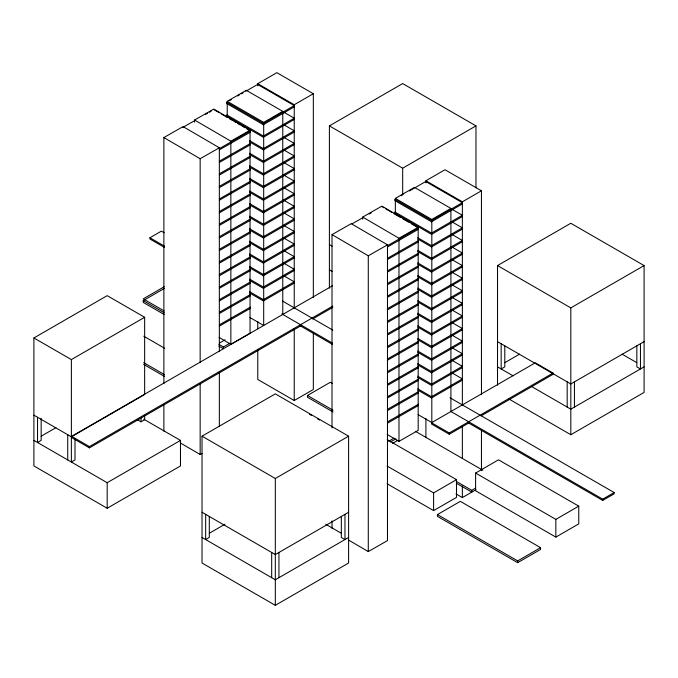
<?xml version="1.0" encoding="UTF-8"?>
<svg xmlns="http://www.w3.org/2000/svg" width="678" height="678" viewBox="0 0 678 678"><rect width="100%" height="100%" fill="white"/><g stroke="black" fill="none" stroke-linecap="round" stroke-linejoin="round"><path stroke-width="1.02" d="M227.223 117.201L227.223 101.327L246.317 90.31L282.777 111.362L282.777 314.456M257.767 85.809L257.767 83.691L276.861 72.673L313.329 93.725L313.329 297.591M229.444 100.708L231.257 99.658M237.614 95.988L239.436 94.937M241.249 93.895L243.063 92.844M245.792 91.267L257.589 84.453L294.235 105.607L263.361 123.438L226.723 102.276L226.723 103.539L263.361 124.693L294.235 106.87M227.223 101.327L263.691 122.379L282.777 111.362M257.767 83.691L294.235 104.743L313.329 93.725M294.235 119.455L263.361 137.278L226.723 116.124L226.723 114.862L263.361 136.024L294.235 118.201L284.158 112.379M249.623 140.677L263.361 148.609L294.235 130.786L284.158 124.964M249.623 141.931L263.361 149.863L294.235 132.041M249.623 153.262L263.361 161.195L294.235 143.372L284.158 137.549M249.623 154.525L263.361 162.457L294.235 144.626M329.398 288.192L329.398 125.888L402.681 83.572L475.973 125.888L475.973 187.857M164.593 247.478L149.931 239.012L149.931 237.758L161.381 231.139L164.135 232.732M249.623 165.847L263.361 173.78L294.235 155.957L284.158 150.143M249.623 167.11L263.361 175.043L294.235 157.22M249.623 178.433L263.361 186.374L294.235 168.542L284.158 162.728M249.623 179.695L263.361 187.628L294.235 169.805M249.623 191.026L263.361 198.959L294.235 181.136L284.158 175.314M249.623 192.281L263.361 200.213L294.235 182.39M143.829 419.25L180.475 440.403L180.475 465.947L107.183 508.263L33.9 465.947L33.9 337.966L107.183 295.65L144.651 317.287L144.651 394.503L71.368 436.81L33.9 415.182M249.623 203.612L263.361 211.544L294.235 193.722L284.158 187.899M249.623 204.866L263.361 212.799L294.235 194.976M249.623 216.197L263.361 224.13L294.235 206.307L284.158 200.485M249.623 217.46L263.361 225.393L294.235 207.561M164.296 286.701L143.219 298.871L164.127 310.948M164.186 314.507L143.219 302.396L143.219 300.634L164.296 288.464M249.623 228.783L263.361 236.715L294.235 218.892L284.158 213.078M249.623 230.045L263.361 237.978L294.235 220.155M329.398 125.888L402.681 168.195L475.973 125.888M33.9 337.966L71.368 359.594L144.651 317.287M249.623 241.368L263.361 249.309L294.235 231.478L284.158 225.664M249.623 242.631L263.361 250.563L294.235 232.74M249.623 253.962L263.361 261.894L294.235 244.072L284.158 238.249M249.623 255.216L263.361 263.149L294.235 245.326M249.623 266.547L263.361 274.48L294.235 256.657L284.158 250.835M395.35 214.265L395.35 198.4L414.444 187.374L450.912 208.426L450.912 411.521M425.903 182.874L425.903 180.763L444.988 169.737L481.456 190.789L481.456 394.664M401.207 195.679L403.02 194.628M409.376 190.959L425.725 181.526L462.362 202.68L431.496 220.503L394.85 199.349L394.85 200.603L431.496 221.765L462.362 203.934M249.623 267.802L263.361 275.734L294.235 257.911M249.623 279.133L263.361 287.065L294.235 269.242L284.158 263.42M249.623 280.395L263.361 288.328L294.235 270.497M249.623 291.718L263.361 299.651L294.235 281.828L284.158 276.014M249.623 292.981L263.361 300.913L294.235 283.09M41.231 436.174L55.884 427.708M395.35 198.4L431.818 219.452L450.912 208.426M425.903 180.763L462.362 201.815L481.456 190.789M219.587 342.966L225.088 339.788M218.901 344.331L223.46 346.966L229.876 343.263M301.668 325.321L89.42 447.861L71.656 437.607L71.656 436.344L332.389 285.811M462.362 216.528L431.496 234.351L394.85 213.197L394.85 211.934L431.496 233.088L462.362 215.265L452.285 209.451M417.75 237.741L431.496 245.673L462.362 227.85L452.285 222.037M417.75 239.003L431.496 246.936L462.362 229.113M71.656 436.344L89.42 446.599L332.771 306.1M312.651 318.982L332.771 307.363M137.388 419.724L141.016 421.818L144.651 419.724L144.651 415.521M417.75 250.335L431.496 258.267L462.362 240.444L452.285 234.622M417.75 251.589L431.496 259.521L462.362 241.699M417.75 262.92L431.496 270.853L462.362 253.03L452.285 247.207M417.75 264.174L431.496 272.107L462.362 254.284M417.75 275.505L431.496 283.438L462.362 265.615L452.285 259.793M417.75 276.76L431.496 284.701L462.362 266.869M33.9 440.403L107.183 482.711L180.475 440.403M417.75 288.091L431.496 296.023L462.362 278.2L452.285 272.387M417.75 289.353L431.496 297.286L462.362 279.463M202.027 436.183L275.319 393.867L348.602 436.183L348.602 563.02L275.319 605.327L202.027 563.02L202.027 436.183L275.319 478.49L348.602 436.183M497.525 385.257L497.525 265.573L570.817 223.265L644.1 265.581L644.1 392.418L570.817 434.725L508.525 398.757M417.75 300.676L431.496 308.609L462.362 290.786L452.285 284.972M417.75 301.939L431.496 309.871L462.362 292.049M417.75 313.27L431.496 321.202L462.362 303.371L452.285 297.557M257.767 349.89L257.767 379.468L294.235 400.52L313.329 389.494L313.329 332.457M417.75 314.524L431.496 322.457L462.362 304.634M333 411.97L307.465 397.232L307.465 395.469L330.381 382.239L332.203 383.29M417.75 325.855L431.496 333.788L462.362 315.965L452.285 310.143M417.75 327.11L431.496 335.042L462.362 317.219M417.75 338.441L431.496 346.373L462.362 328.55L452.285 322.728M417.75 339.695L431.496 347.636L462.362 329.805M417.75 351.026L431.496 358.959L462.362 341.136L452.285 335.322M417.75 352.289L431.496 360.221L462.362 342.398M417.75 363.611L431.496 371.544L462.362 353.721L452.285 347.907M417.75 364.874L431.496 372.807L462.362 354.984M417.75 376.205L431.496 384.138L462.362 366.306L452.285 360.493M417.75 377.46L431.496 385.392L462.362 367.569M497.525 265.573L570.817 307.888L644.1 265.581M417.75 388.791L431.496 396.723L462.362 378.9L452.285 373.078M417.75 390.045L431.496 397.978L462.362 380.155M209.358 533.239L224.935 524.247M504.856 362.637L519.518 354.17M388.63 441.268L394.13 438.09M390.46 441.971L395.96 438.802M392.452 443.471L397.952 440.302M469.286 422.682L449.26 434.251L431.496 423.996L431.496 422.733L535.289 362.806L553.053 373.07L553.053 374.324L481.126 415.851M431.496 422.733L449.26 432.988L553.053 373.07M348.602 512.254L275.319 554.562L202.027 512.254M644.1 341.644L570.817 383.96L497.525 341.644M348.602 537.468L275.319 579.783L202.027 537.468M644.1 366.866L570.817 409.173L531.425 386.435M387.087 466.04L433.598 492.889L456.506 479.66L456.506 497.389L433.598 510.61L387.087 483.761M475.6 473.049L498.508 459.82L578.758 506.152L578.758 523.874L555.841 537.103L475.6 490.77L475.6 473.049L555.841 519.382L578.758 506.152M456.277 481.38L471.778 490.33L475.447 488.211M455.98 493.906L462.362 497.584L475.998 489.711M437.412 514.585L460.328 501.356L540.569 547.68L540.569 549.451L517.661 562.672L437.412 516.348L437.412 514.585L517.661 560.909L540.569 547.68M450.565 411.326L602.717 499.169L614.166 492.55L614.166 493.813L602.717 500.423L467.981 422.64M163.873 383.689L163.873 137.566L183.068 126.6L219.341 147.762L219.341 351.636M194.586 122.133L194.586 120.023L213.773 109.056L250.046 130.218L250.046 333.313L230.859 344.28L219.07 337.398M182.891 127.362L195.671 120.057M205.705 114.319L207.536 113.277M209.358 112.234L211.189 111.192M163.873 137.566L200.154 158.728L219.341 147.762M194.586 120.023L230.859 141.185L250.046 130.218M219.341 148.626L250.377 130.896L250.377 132.151L219.341 149.88M219.341 161.211L250.377 143.482L250.377 144.736L219.341 162.474M219.341 173.797L250.377 156.067L250.377 157.33L219.341 175.06M219.341 186.382L250.377 168.653L250.377 169.915L219.341 187.645M219.341 198.976L250.377 181.238L250.377 182.501L219.341 200.23M219.341 211.561L250.377 193.832L250.377 195.086L219.341 212.816M219.341 224.147L250.377 206.417L250.377 207.671L219.341 225.41M219.341 236.732L250.377 219.002L250.377 220.265L219.341 237.995M219.341 249.318L250.377 231.588L250.377 232.851L219.341 250.58M219.341 261.911L250.377 244.173L250.377 245.436L219.341 263.166M219.341 274.497L250.377 256.767L250.377 258.021L219.341 275.751M219.341 287.082L250.377 269.352L250.377 270.607L219.341 288.345M332.008 427.945L332.008 234.63L351.196 223.672L387.477 244.834L387.477 540.603L368.281 551.57L348.331 539.925M362.713 219.206L362.713 217.087L381.9 206.12L418.182 227.283L418.182 430.377L398.986 441.344L387.197 434.471M219.341 299.668L250.377 281.938L250.377 283.201L219.341 300.93M351.933 223.91L362.883 217.646M369.273 214.002L371.103 212.96M219.341 312.253L250.377 294.523L250.377 295.786L219.341 313.516M219.341 324.847L250.377 307.109L250.377 308.371L219.341 326.101M332.008 234.63L368.281 255.792L387.477 244.834M362.713 217.087L398.986 238.249L418.182 227.283M387.477 245.69L418.504 227.961L418.504 229.223L387.477 246.953M387.477 258.284L418.504 240.546L418.504 241.809L387.477 259.538M387.477 270.869L418.504 253.14L418.504 254.394L387.477 272.124M387.477 283.455L418.504 265.725L418.504 266.979L387.477 284.718M387.477 296.04L418.504 278.311L418.504 279.565L387.477 297.303M387.477 308.626L418.504 290.896L418.504 292.159L387.477 309.888M387.477 321.219L418.504 303.481L418.504 304.744L387.477 322.474M387.477 333.805L418.504 316.075L418.504 317.329L387.477 335.059M387.477 346.39L418.504 328.661L418.504 329.915L387.477 347.653M180.204 442.861L200.154 454.497L201.985 453.455M387.477 358.976L418.504 341.246L418.504 342.5L387.477 360.238M387.477 371.561L418.504 353.831L418.504 355.094L387.477 372.824M387.477 384.155L418.504 366.417L418.504 367.679L387.477 385.409M387.477 396.74L418.504 379.01L418.504 380.265L387.477 397.994M387.477 409.326L418.504 391.596L418.504 392.85L387.477 410.588M387.477 421.911L418.504 404.181L418.504 405.436L387.477 423.174M622.116 354.17L636.769 362.637M329.398 244.58L332.144 246.165M329.398 269.793L332.144 271.386M497.525 366.866L513.102 375.858M282.37 300.99L332.779 330.093M450.099 397.833L614.166 492.55M149.931 237.758L164.593 246.224M281.912 313.956L332.322 343.06M300.244 325.796L332.322 344.322M250.013 317.584L263.691 325.482L263.691 122.379M418.14 414.656L431.818 422.547L431.818 219.452M415.36 431.301L482.838 470.261M387.206 439.649L456.506 479.66M143.219 300.634L164.186 312.744M307.465 395.469L333 410.207M218.901 346.094L223.46 348.729L223.46 346.966M456.277 483.143L471.778 492.092L471.778 490.33M309.524 414.292L311.346 415.343M317.728 419.029L319.55 420.08M143.753 336.22L164.729 348.331M143.643 362.611L164.618 374.722M143.643 364.374L164.618 376.485M325.703 524.247L341.271 533.239M382.053 206.697L383.875 207.765M385.697 208.824L392.079 212.545M393.901 213.612L400.283 217.333M403.012 218.926L408.478 222.113M411.215 223.706L418.504 227.961M213.926 109.633L219.392 112.819M221.214 113.879L227.596 117.599M229.418 118.667L232.147 120.26M233.969 121.328L235.791 122.387M237.614 123.447L240.351 125.049M242.173 126.108L244.911 127.701M246.733 128.769L250.377 130.896M640.464 343.746L640.464 368.968L636.837 366.866L636.837 345.848M602.717 499.169L602.717 500.423M574.444 381.858L574.444 407.08M570.817 307.888L570.817 434.725M567.181 381.858L567.181 407.08M555.841 519.382L555.841 537.103M517.661 560.909L517.661 562.672M504.796 345.848L504.796 366.866L501.161 368.968L501.161 343.746M481.456 429.521L481.456 470.718M462.362 201.815L462.362 405.69M462.362 425.759L462.362 458.506M462.362 485.965L462.362 497.584M449.26 432.988L449.26 434.251M433.598 492.889L433.598 510.61M431.496 220.503L431.496 221.765M431.496 233.088L431.496 234.351M431.496 245.673L431.496 246.936M431.496 258.267L431.496 259.521M431.496 270.853L431.496 272.107M431.496 283.438L431.496 284.701M431.496 296.023L431.496 297.286M431.496 308.609L431.496 309.871M431.496 321.202L431.496 322.457M431.496 333.788L431.496 335.042M431.496 346.373L431.496 347.636M431.496 358.959L431.496 360.221M431.496 371.544L431.496 372.807M431.496 384.138L431.496 385.392M431.496 396.723L431.496 397.978M425.903 418.436L425.903 437.446M402.681 168.195L402.681 194.459M398.986 238.249L398.986 441.344M368.281 255.792L368.281 551.57M344.966 514.348L344.966 539.569L341.331 537.468L341.331 516.458M332.008 520.899L332.008 528.289M294.235 104.743L294.235 308.617M294.235 328.686L294.235 400.52M278.946 552.468L278.946 577.681M275.319 478.49L275.319 605.327M271.683 552.468L271.683 577.681M263.361 123.438L263.361 124.693M263.361 136.024L263.361 137.278M263.361 148.609L263.361 149.863M263.361 161.195L263.361 162.457M263.361 173.78L263.361 175.043M263.361 186.374L263.361 187.628M263.361 198.959L263.361 200.213M263.361 211.544L263.361 212.799M263.361 224.13L263.361 225.393M263.361 236.715L263.361 237.978M263.361 249.309L263.361 250.563M263.361 261.894L263.361 263.149M263.361 274.48L263.361 275.734M263.361 287.065L263.361 288.328M263.361 299.651L263.361 300.913M257.767 321.364L257.767 328.762M230.859 141.185L230.859 344.28M219.341 371.705L219.341 426.632M209.299 516.458L209.299 537.468L205.663 539.569L205.663 514.348M200.154 158.728L200.154 362.594M200.154 383.723L200.154 454.497M163.873 404.817L163.873 431.225M141.016 417.614L141.016 421.818M107.183 482.711L107.183 508.263M89.42 446.599L89.42 447.861M75.004 438.92L75.004 459.938L71.368 462.032L71.368 359.594M67.732 434.717L67.732 459.938M41.163 418.334L41.163 440.403L37.536 442.497L37.536 417.284"/></g></svg>
